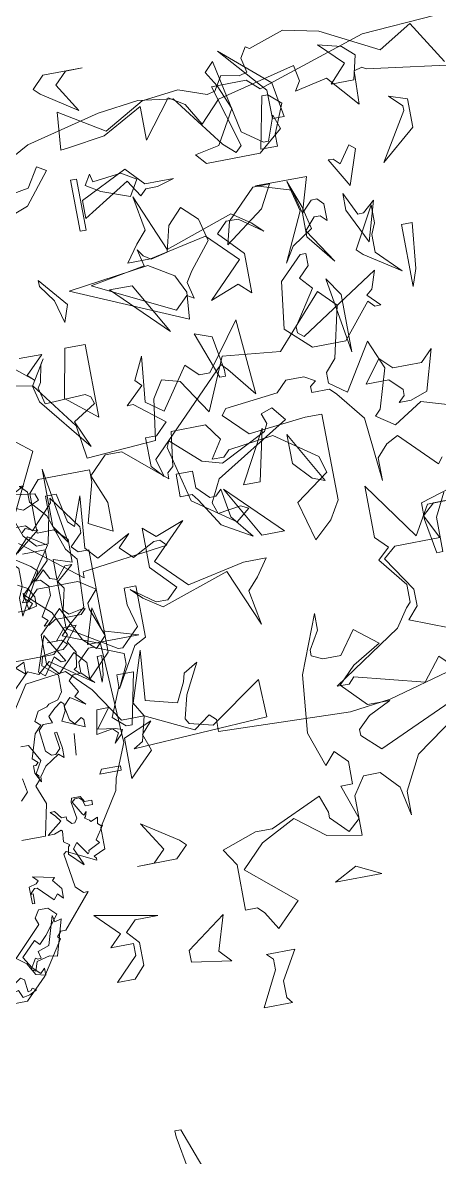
# Model space of a CAD drawing. Header units: millimetres. Extents: x 1418 to 1811, y 1796 to 1956.
# Drawn here: x 1500.715 to 1501.12, y 1873.137 to 1874.238 of the extents above; entities that cross this region are included whole.
import ezdxf

# ---------------------------------------------------------------- set-up
doc = ezdxf.new("R2010")
doc.units = ezdxf.units.MM
doc.layers.add('ARBRE', color=251, linetype='Continuous', lineweight=13)
doc.layers.add('VEGETAIS', color=3, linetype='Continuous')

# ---------------------------------------------------------------- blocks, each defined once
blk = doc.blocks.new('WMF26', base_point=(0, 0.0008))
at = {"color": 85}
for points in [[(7.3226, -0.1836), (7.3588, -0.2206), (7.4617, -0.1474), (7.7449, -0.2857), (7.8833, -0.2857), (8.0216, -0.4965), (8.1591, -0.6356), (8.4069, -0.6051), (8.5452, -0.3952)], [(12.4238, -3.5016), (12.5251, -3.6045), (12.5251, -3.7494), (12.7359, -3.9898), (12.9112, -4.5142), (13.0496, -4.688), (13.0199, -5.387), (12.7721, -5.5977), (12.6346, -5.7369), (13.1582, -5.9476), (13.2233, -7.4181), (13.0199, -7.9055), (12.9837, -8.0792), (12.6708, -8.5666), (12.6708, -8.8803), (12.4963, -8.9527), (12.5251, -8.989), (12.5251, -9.0178), (12.111, -8.8144), (12.0739, -8.8441), (12.1472, -9.3381), (12.2485, -9.4401), (12.3209, -9.4401), (11.8994, -9.9284), (11.8269, -9.9284), (11.7611, -10.0008), (11.7973, -10.037), (11.477, -10.5245), (11.165, -10.8381), (10.75, -10.8381)], [(9.5274, -11.9578), (8.756, -12.3728), (8.3048, -12.4823), (8.0578, -12.5119), (7.8462, -12.4823), (7.6066, -12.162), (7.5342, -12.097), (7.4979, -12.1332), (7.6066, -12.5119), (7.395, -12.5119), (7.3226, -12.4461), (6.6606, -12.6568), (6.2095, -12.6857)], [(0.8612, -3.9239), (1.4943, -3.0512), (1.771, -3.0512), (1.8434, -2.4543), (2.2221, -2.0031), (2.6807, -1.654), (2.5424, -1.3338), (2.6445, -1.2317), (2.9936, -0.8826), (3.2694, -0.7805), (4.492, -0.6718), (4.5653, -0.5689), (4.6377, -0.4965), (5.0527, -0.4314), (5.191, -0.2857), (5.8604, -0.2206), (6.2753, -0.1111), (6.5223, -0.0815), (7.3226, -0.1111), (7.3226, -0.1836), (7.3226, -0.1836)]]:
    blk.add_lwpolyline(points, dxfattribs=at)
at = {"color": 63}
for points in [[(7.7449, -0.2857), (7.796, -0.3738), (7.6955, -0.6776), (7.7211, -0.3754), (7.5325, -0.326), (7.4749, -0.4438), (7.4617, -0.4932), (7.3736, -0.5442), (7.4699, -0.3623), (7.5062, -0.2231), (7.4881, -0.1918), (7.3481, -0.1548), (7.0303, -0.3746), (7.0221, -0.1433), (7.8404, -0.1029), (7.7836, -0.1358), (7.7449, -0.2857), (7.7449, -0.2857)], [(6.5001, -0.2462), (6.5734, -0.2462), (6.1518, -0.522), (6.0777, -0.6315), (6.0489, -0.6611), (6.0489, -0.7698), (6.188, -0.9443), (6.1156, -1.0094), (6.188, -1.0827), (6.188, -1.3955), (5.9402, -1.0464), (5.8381, -1.221), (5.7006, -1.221)], [(5.7295, -1.221), (5.8019, -1.221), (5.8744, -1.1551), (5.8019, -1.0094), (6.0777, -1.0094), (6.1518, -0.9443), (6.0127, -0.7336), (6.0127, -0.6315), (6.0777, -0.5582), (5.7295, -0.4199)], [(5.8744, -0.2462), (5.9402, -0.3112), (6.0489, -0.1729), (6.4639, -0.2824), (6.5001, -0.2462), (6.5001, -0.2462)], [(12.4205, -3.5016), (12.4856, -3.5016), (12.3464, -3.5757)], [(12.3464, -3.6119), (12.6239, -3.6481), (12.6601, -3.7494), (12.4205, -3.8515), (12.274, -3.7856)], [(8.2941, -1.5816), (8.2579, -1.4795), (8.192, -1.4062), (8.1195, -1.4062), (8.0833, -1.5816), (8.0833, -1.6903), (8.0175, -1.6903), (7.9812, -1.5157), (7.945, -1.4795), (7.8791, -1.654), (7.9088, -1.3404), (7.8429, -1.2679), (7.6321, -1.3774), (7.7046, -1.3041), (7.6321, -1.2317), (7.4938, -1.3041), (7.4576, -1.3041), (7.4205, -1.2679), (7.945, -1.2029), (7.945, -1.1666), (8.2941, -1.4424)], [(7.2929, -1.8805), (7.1217, -1.724), (7.0023, -1.6894), (6.7191, -1.8286), (6.6969, -1.8747), (6.7183, -1.9373), (6.6499, -1.9611), (6.5816, -1.8772), (7.0394, -1.5997), (7.1077, -1.4671), (7.0838, -1.398), (6.943, -1.4169), (6.8969, -1.3947), (6.9801, -1.3264), (7.2279, -1.5017), (7.3102, -1.8426), (7.2929, -1.8805), (7.2929, -1.8805)], [(6.1156, -2.2032), (6.188, -2.6618), (6.1156, -2.5523), (6.1156, -2.2032), (6.1156, -2.2032)], [(6.887, -2.2353), (6.887, -2.1991), (6.9233, -2.1991), (7.0262, -2.4831), (6.9233, -2.4469), (6.887, -2.2353), (6.887, -2.2353)], [(8.0858, -2.5317), (7.9475, -2.5317), (8.0561, -2.423), (8.0199, -2.3868), (8.4061, -2.7062)], [(7.1629, -2.5235), (7.4757, -2.8363), (7.3374, -2.8363), (7.1629, -2.5235), (7.1629, -2.5235)], [(5.8678, -2.8726), (5.8678, -2.7639), (5.7295, -2.6247), (5.9402, -2.7639), (5.9765, -2.8001), (5.8381, -3.0471), (5.8381, -2.9384), (5.8678, -2.8726), (5.8678, -2.8726)], [(6.6754, -3.15), (6.5659, -3.0759), (6.5001, -3.0109), (6.6392, -3.1121), (6.7117, -3.1121), (6.7767, -3.0471), (6.6392, -2.9022), (6.6392, -2.6618), (6.7117, -2.7276), (6.8862, -2.6618), (6.6754, -2.8726), (6.85, -3.0471), (7.1991, -2.9746), (7.3374, -2.9746), (7.2641, -3.0759), (7.1991, -3.15), (7.2353, -3.36), (7.0904, -3.0109), (6.6754, -3.15), (6.6754, -3.15)], [(6.2531, -3.0759), (6.188, -3.1426), (6.1518, -3.1426), (6.1156, -3.1055), (6.1156, -3.0035), (6.1518, -3.0397), (6.188, -3.0397), (6.2531, -2.9672), (6.1156, -2.7565), (6.2531, -2.931), (6.2531, -3.0759), (6.2531, -3.0759)], [(6.2531, -3.0759), (6.2893, -3.2225), (6.5001, -3.2875), (6.188, -3.2875), (6.2531, -3.0759), (6.2531, -3.0759)], [(5.9402, -3.1862), (6.0415, -3.36), (6.0127, -3.36), (5.9765, -3.3237), (5.904, -3.4258), (5.8678, -3.397), (5.9402, -3.1862), (5.9402, -3.1862)], [(6.2531, -3.7461), (6.3255, -3.5715), (6.3255, -3.4983), (6.4276, -3.4983), (6.3618, -3.8111), (6.3255, -3.8111), (6.2531, -3.7461), (6.2531, -3.7461)], [(6.3255, -3.8408), (6.5734, -4.1248), (6.2893, -3.877), (6.2531, -3.6662), (6.3255, -3.6662), (6.3255, -3.8408), (6.3255, -3.8408)], [(5.8381, -3.9132), (5.9765, -4.0515), (5.8381, -4.0153), (5.7657, -3.9494), (5.8019, -3.8045), (5.9402, -3.8045), (5.8381, -3.9132), (5.8381, -3.9132)], [(7.4938, -4.1767), (7.5663, -4.1042), (7.4576, -3.9289), (7.6684, -4.068), (7.7046, -4.1042), (7.6321, -4.1767), (7.3917, -4.1767), (7.4938, -4.1767), (7.4938, -4.1767)], [(12.1357, -4.8996), (12.274, -4.972), (12.3464, -5.1103), (12.3464, -5.2495), (12.1727, -5.2857), (12.0706, -5.2857)], [(11.7504, -7.2065), (11.859, -7.2065), (11.9982, -7.4543), (11.8953, -7.628), (11.9249, -7.6643), (11.9249, -7.7301), (11.859, -7.8034), (11.962, -8.0792), (11.859, -8.5378), (11.5108, -8.5378)], [(9.5892, -9.3381), (9.1668, -9.3381), (9.0655, -9.4401), (9.1306, -9.5859), (9.2771, -9.7242), (9.1018, -9.8996), (9.1018, -9.9646), (9.2401, -9.9646)], [(9.2401, -10.2116), (9.0655, -10.5607), (9.4146, -10.8381)], [(9.203, -10.983), (8.9931, -10.9468), (8.7823, -10.6628), (8.7519, -10.4594), (8.3303, -10.4882), (8.2941, -10.736), (8.2282, -10.8381), (8.1195, -10.8085), (7.9812, -10.5977), (7.8429, -10.9106), (7.4938, -10.8744), (7.2098, -11.1872), (7.1085, -11.0851), (7.181, -10.7723), (7.246, -10.699), (7.246, -10.634), (7.1447, -10.5607), (6.9694, -10.8381), (6.8969, -10.6628), (6.9694, -10.4232), (7.0064, -10.387), (6.8969, -10.3145), (6.7224, -10.4232), (6.482, -10.3507)], [(6.6862, -9.8625), (6.7586, -9.7242), (6.7586, -9.5134), (6.7948, -9.5134), (6.8311, -9.7242), (6.8311, -9.8255), (6.5849, -9.8996)], [(6.6573, -10.0733), (6.6862, -10.037), (6.8969, -10.2478), (6.9694, -10.2116), (7.0352, -10.1391), (7.0352, -10.0008), (7.0723, -10.387), (7.2098, -10.5607), (7.246, -10.5977), (7.3555, -10.5977), (7.3555, -10.634), (7.3193, -10.6628), (7.3843, -10.699), (7.4938, -10.699), (7.5597, -10.634), (7.8791, -10.5977), (7.9088, -10.5607), (7.7696, -10.4232), (7.4205, -10.4594), (7.3193, -10.4594), (7.3193, -9.9358), (7.3843, -9.8255), (7.4938, -9.7242), (7.5597, -9.9646), (7.3555, -10.1103), (7.3843, -10.2116), (7.6321, -10.387), (7.9088, -10.3507), (7.945, -10.3145), (8.0175, -10.3145), (7.945, -10.4232), (8.0175, -10.5245), (8.2282, -10.5245), (8.2579, -10.3145), (8.2941, -10.284), (8.2941, -10.2478), (8.5419, -10.4594), (8.6432, -10.4594), (8.7519, -10.3507), (8.6794, -10.1754), (8.6794, -10.0008), (8.8185, -10.0733), (8.7519, -10.3145), (8.7519, -10.387), (9.0655, -10.387), (9.1306, -10.3145), (9.1306, -10.0733), (9.0293, -10.0733), (8.956, -10.0008), (8.956, -9.8625), (9.0655, -9.8996), (9.0655, -9.4772), (8.7823, -9.3018), (8.7519, -9.3018), (8.6432, -9.4113), (8.6794, -9.5496), (8.6794, -9.6517), (8.6069, -9.6517), (8.6069, -9.3381), (8.6794, -9.3018), (8.8185, -9.0622), (8.7519, -9.2006), (8.7519, -9.2656), (8.9272, -9.3381), (8.956, -9.3381), (9.0293, -9.2656), (9.0293, -9.2006), (8.956, -9.1281), (9.203, -9.3018), (9.2771, -9.2368), (9.3422, -9.2656), (9.4805, -9.1281)], [(11.6121, -7.9779), (11.7216, -7.8684), (11.6853, -7.6643)]]:
    blk.add_lwpolyline(points, dxfattribs=at)
at = {"color": 106}
for points in [[(7.9343, -0.3112), (7.861, -0.4858), (7.861, -0.5582), (7.7589, -0.5582), (7.8248, -0.2462), (7.861, -0.2462), (7.9343, -0.3112), (7.9343, -0.3112)], [(8.2463, -0.8711), (8.1451, -0.6973), (8.1739, -0.6973), (8.2101, -0.7336), (8.2826, -0.6315), (8.3196, -0.6611), (8.2463, -0.8711), (8.2463, -0.8711)], [(7.5119, -0.9081), (7.6214, -0.9806), (7.6865, -1.0464), (7.5482, -0.9443), (7.4757, -0.9443), (7.4098, -1.0094), (7.5482, -1.1551), (7.5482, -1.3955), (7.4757, -1.3297), (7.3003, -1.3955), (7.5119, -1.1848), (7.3374, -1.0094), (6.9883, -1.0827), (6.85, -1.0827), (6.9224, -0.9806), (6.9883, -0.9081), (6.9513, -0.6973), (7.097, -1.0464), (7.5119, -0.9081), (7.5119, -0.9081)], [(7.9343, -0.9806), (7.8981, -0.8348), (7.6865, -0.7698), (7.9993, -0.7698), (7.9343, -0.9806), (7.9343, -0.9806)], [(8.3196, -1.1848), (8.3196, -1.2934), (8.4579, -1.4317), (8.2463, -1.2934), (8.2101, -1.2572), (8.3492, -1.0094), (8.3492, -1.1189), (8.3196, -1.1848), (8.3196, -1.1848)], [(7.0245, -1.5338), (6.7117, -1.221), (6.85, -1.221), (7.0245, -1.5338), (7.0245, -1.5338)], [(8.0726, -1.8533), (7.9993, -1.3955), (8.0726, -1.505), (8.0726, -1.8533), (8.0726, -1.8533)], [(7.5482, -3.215), (7.5852, -3.215), (7.5852, -3.5271), (7.5482, -3.5271), (7.5482, -3.215), (7.5482, -3.215)], [(12.3423, -4.166), (12.3958, -4.1133), (12.5218, -4.166), (12.5696, -4.166), (12.2172, -4.4451)], [(12.7145, -4.9251), (12.8602, -4.7497), (12.9623, -4.7497), (12.7145, -4.9613), (12.7869, -5.0634), (12.7145, -5.3763), (12.7869, -5.4487), (12.9623, -5.4125), (13.0347, -5.4125), (12.9623, -5.4849), (12.5762, -5.4849), (12.4749, -5.5508), (12.4016, -5.5508), (12.4749, -5.4849), (12.4016, -5.4125), (12.5762, -5.1358), (12.5762, -4.9975), (12.4749, -4.8889), (12.4016, -4.8889), (12.5399, -4.7497), (12.6124, -4.8889), (12.7145, -4.9251), (12.7145, -4.9251)], [(12.2995, -5.2009), (12.2271, -5.275), (12.1908, -5.0272), (12.1908, -5.0996), (12.2995, -5.2009), (12.2995, -5.2009)], [(12.6857, -5.8348), (12.7869, -6.0094), (12.7507, -6.2202), (12.7145, -6.2498), (12.7869, -6.3222), (12.6857, -6.3222), (12.6124, -6.3947), (12.7145, -6.5701), (12.6486, -6.6351), (12.7869, -6.7734), (12.5762, -6.6351), (12.4749, -6.7438), (12.5111, -6.9488), (12.5762, -7.0212), (12.6857, -6.9488), (12.7145, -6.985), (12.7145, -7.0937), (12.4016, -6.9488), (12.4749, -6.8096), (12.4749, -6.7076), (12.4387, -6.6713), (12.3357, -6.7438), (12.2271, -6.8459), (12.2633, -6.9488), (12.125, -6.9488), (12.0525, -7.0212), (12.0888, -7.3333), (12.1612, -7.4066), (12.2271, -7.4066), (12.2995, -7.3333), (12.2633, -7.0937), (12.2995, -7.0937), (12.3357, -7.3333), (12.3357, -7.4724), (12.2633, -7.4066), (12.0525, -7.5449), (11.9513, -7.6832), (11.9513, -7.7556), (11.8772, -7.6173), (11.8772, -7.5086), (11.9134, -7.5086), (11.9513, -7.4724), (11.8772, -7.4066), (11.9875, -7.0575), (12.0888, -6.9488), (12.0163, -6.8821), (12.0888, -6.7438), (12.2271, -6.7076), (12.2633, -6.6713), (12.4016, -6.6351), (12.4749, -6.5338), (12.4749, -6.286), (12.2633, -6.1115), (12.2995, -5.9723), (12.5111, -5.9361), (12.6124, -5.9361), (12.6857, -5.8711), (12.6124, -5.7986), (12.4016, -5.7986), (12.5399, -5.7986), (12.6857, -5.6232), (12.8602, -5.6232), (12.6857, -5.8348), (12.6857, -5.8348)], [(12.0163, -6.0094), (12.0163, -6.1839), (11.8121, -6.0094), (11.8772, -6.0744), (12.0163, -6.0094), (12.0163, -6.0094)], [(8.9816, -6.3585), (8.9816, -6.3947), (8.9453, -6.3947), (8.8441, -6.1115), (8.9453, -6.1477), (8.9816, -6.3585), (8.9816, -6.3585)], [(13.1418, -6.1238), (13.1121, -6.3996), (13.0759, -6.5017), (13.0759, -6.1238), (13.1418, -6.1238), (13.1418, -6.1238)], [(12.8898, -7.1587), (13.136, -7.195), (13.2381, -7.232), (13.2093, -7.2971), (13.0998, -7.4066), (13.1731, -7.2682), (13.0998, -7.195), (12.8602, -7.232), (12.9261, -6.8821), (13.0998, -6.8821), (12.8898, -7.1587), (12.8898, -7.1587)], [(8.2101, -7.232), (8.2101, -7.2971), (8.2463, -7.3333), (8.0726, -7.3333), (8.1739, -7.1587), (8.1739, -7.0575), (8.1451, -7.0212), (8.3196, -7.0212), (8.2101, -7.232), (8.2101, -7.232)], [(12.5399, -7.1587), (12.5111, -7.4724), (12.5399, -7.1587), (12.5399, -7.1587)], [(8.6975, -7.4428), (8.4579, -7.6173), (8.5238, -7.4066), (8.4579, -7.3333), (8.6975, -7.3703), (8.6975, -7.4428), (8.6975, -7.4428)], [(9.0178, -7.4724), (9.0178, -7.5449), (9.1561, -7.5449), (9.0836, -7.6173), (9.2211, -7.7556), (8.8441, -7.6832), (8.9816, -7.6832), (9.0474, -7.6173), (8.9816, -7.5449), (8.9816, -7.4066), (9.0474, -7.3333), (9.1561, -7.3333), (9.0178, -7.4724), (9.0178, -7.4724)], [(8.2463, -7.6173), (8.3196, -7.6173), (8.3196, -7.894), (8.3855, -7.996), (8.1739, -8.0685), (8.0726, -8.0685), (7.7589, -8.2076), (7.7227, -8.1047), (7.7227, -8.0685), (7.6214, -7.9672), (7.5482, -8.0323), (7.6214, -8.2439), (7.5482, -8.2439), (7.5482, -8.3814), (7.6214, -8.4546), (7.6865, -8.3814), (7.7589, -8.5921), (7.7227, -8.942), (7.5852, -9.2911), (7.5852, -9.1899), (7.6503, -9.0804), (7.6503, -9.0441), (7.5852, -9.0145), (7.4757, -9.0145), (7.3736, -9.1528), (7.2353, -9.0441), (7.4098, -8.942), (7.5119, -8.8399), (7.3736, -8.695), (7.2353, -8.695), (7.3736, -8.6292), (7.4469, -8.5559), (7.4469, -8.5197), (7.3374, -8.4176), (6.7117, -8.695)], [(6.7767, -8.5921), (7.1266, -8.3451), (7.2353, -8.141), (7.2353, -7.996), (7.2715, -8.1706), (7.3736, -8.2801), (7.4757, -8.2801), (7.5482, -8.1706), (7.5482, -7.9302), (7.7589, -7.9672), (7.9343, -8.1047), (8.1451, -7.996), (8.2826, -7.8577), (7.9993, -7.6173), (8.1451, -7.4724), (8.2101, -7.5811), (8.2463, -7.6173), (8.2463, -7.6173)], [(7.6214, -7.7556), (7.4757, -7.6832), (7.7589, -7.6832), (7.6214, -7.7556), (7.6214, -7.7556)], [(13.1121, -7.805), (12.7985, -7.805), (12.8363, -7.7392), (13.1121, -7.7392), (13.1121, -7.805), (13.1121, -7.805)], [(8.8078, -7.996), (8.7337, -8.0685), (8.8441, -8.2439), (8.6325, -8.1047), (8.5962, -8.0685), (8.6687, -7.996), (8.9091, -7.996), (8.8078, -7.996), (8.8078, -7.996)], [(12.5062, -8.1517), (12.6132, -8.1517), (12.6132, -8.215), (12.5062, -8.215), (12.4839, -8.1294), (12.4387, -8.085), (12.3753, -8.085), (12.3308, -8.1294), (12.4387, -8.3221), (12.4609, -8.3443), (12.5062, -8.2999), (12.4839, -8.3665), (12.4609, -8.3896), (12.5284, -8.4291), (12.5457, -8.4513), (12.6527, -8.4069), (12.6354, -8.4966), (12.675, -8.5361), (12.698, -8.5361), (12.5679, -8.7288), (12.6132, -8.7733), (12.4387, -8.8581), (12.4387, -8.8811), (12.4214, -8.9033), (12.2913, -8.7115), (12.2238, -8.7963), (12.3308, -9.0326), (12.3308, -9.0507), (12.139, -8.8581), (12.1612, -8.751), (12.1843, -8.7288), (12.0995, -8.6662), (12.1167, -8.5139), (12.0995, -8.4966), (11.9924, -8.5361), (11.9019, -8.5361), (12.1167, -8.3665), (12.0542, -8.2826), (11.9924, -8.215), (12.0542, -8.215), (12.139, -8.3221), (12.2065, -8.3221), (12.2065, -8.3665), (12.2682, -8.4291), (12.3135, -8.4291), (12.353, -8.3665), (12.3135, -8.1294), (12.3308, -8.0669), (12.4609, -8.0669), (12.5062, -8.1517), (12.5062, -8.1517)], [(8.6687, -8.8399), (8.7337, -8.7675), (8.6975, -8.6654), (8.8441, -8.5197), (8.8441, -8.7675), (8.6687, -8.8399), (8.6687, -8.8399)], [(11.8409, -9.1899), (11.9513, -9.3273), (11.9513, -9.4665), (11.8772, -9.3932), (11.8121, -9.4665), (11.6013, -9.2549), (11.5651, -9.2549), (11.4927, -9.3273), (11.5289, -9.3273), (11.5289, -9.4665), (11.4927, -9.4665), (11.4927, -9.2187), (11.6013, -9.1899), (11.6376, -9.1528), (11.5651, -9.0804), (11.8772, -9.1528), (11.8409, -9.1899), (11.8409, -9.1899)], [(9.0474, -9.3273), (9.1561, -9.2187), (9.2211, -9.2911), (9.2211, -9.4665), (9.0836, -9.604), (8.9816, -9.3932), (8.9091, -9.3273), (8.8441, -9.3932), (8.9091, -9.5678), (8.9091, -9.604), (8.8441, -9.6773), (8.9453, -9.7423), (9.1923, -9.7423), (9.259, -9.6773), (9.2952, -9.6773), (9.0836, -9.9901), (9.1923, -10.0626), (9.4327, -9.8148)], [(9.259, -10.1284), (9.1923, -10.1284), (9.1561, -10.0914), (9.0178, -10.2371), (9.0178, -10.2659), (8.8729, -10.0626), (8.8729, -10.0263), (8.9453, -9.9539), (8.9091, -9.9177), (8.8441, -9.9177), (8.8441, -9.2911), (8.9816, -9.1528), (8.9816, -9.2549), (9.0474, -9.3273), (9.0474, -9.3273)], [(11.8121, -9.6773), (11.6013, -9.9539), (11.4927, -10.0626), (11.426, -9.9901), (11.216, -10.2009), (11.3173, -10.3763), (11.426, -10.4775), (11.4927, -10.4125), (11.4927, -10.5137), (11.3535, -10.4775), (11.2523, -10.3022), (11.1139, -10.2009), (11.5289, -9.7785), (11.4927, -9.6773), (11.5651, -9.5678), (11.7034, -9.5678), (11.8121, -9.6773), (11.8121, -9.6773)], [(11.3939, -10.2462), (11.4252, -10.2659), (11.4713, -10.2602), (11.4474, -10.1597), (11.6137, -10.0996), (11.7421, -9.6838), (11.766, -9.7835), (11.8599, -9.7563), (11.7084, -10.2783), (11.5964, -10.2519), (11.4062, -10.2964), (11.3642, -10.4339), (11.3025, -10.396), (11.3939, -10.2462), (11.3939, -10.2462)], [(8.1451, -10.0914), (8.1739, -10.1284), (8.2463, -10.1284), (8.2463, -10.2659), (8.1451, -10.2659), (8.1451, -10.1647), (8.0726, -10.0914), (8.0356, -10.0914), (7.9993, -10.1284), (7.9705, -9.9539), (7.861, -9.8148), (8.0356, -9.9177), (8.1451, -10.0914), (8.1451, -10.0914)], [(7.5482, -10.2009), (7.5482, -10.3763), (7.3736, -10.0626), (7.4469, -10.0914), (7.5482, -10.2009), (7.5482, -10.2009)], [(7.6865, -10.4413), (7.7589, -10.1284), (7.861, -10.1284), (7.6865, -10.4413), (7.6865, -10.4413)], [(8.3855, -10.5137), (8.3196, -10.5137), (8.2463, -10.5862), (8.4217, -10.7245), (8.4579, -10.7245), (8.3492, -10.8266), (8.3855, -10.8637), (8.3196, -11.0012), (8.3492, -10.7245), (8.2463, -10.6521), (8.0726, -10.8999), (7.9993, -10.8266), (7.9343, -10.8266), (7.7227, -11.1107), (7.6865, -10.6521), (7.8248, -10.8266), (7.861, -10.8637), (8.3492, -10.3763), (8.3196, -10.2659), (8.3855, -10.3392), (8.3855, -10.5137), (8.3855, -10.5137)], [(6.8129, -10.4775), (6.8129, -10.5137), (6.8862, -10.5862), (7.0245, -10.5862), (6.9224, -10.7245), (6.85, -10.6521), (6.6754, -10.6521), (6.603, -10.7245), (6.6754, -10.4775), (6.7767, -10.4413), (6.85, -10.4413), (6.8129, -10.4775), (6.8129, -10.4775)], [(8.9231, -11.0629), (8.9453, -10.9567), (8.9643, -10.9262), (8.9404, -10.8258), (8.6942, -10.8365), (8.6638, -10.8176), (8.6481, -10.7739), (8.7873, -10.6875), (8.7156, -10.5245), (8.9717, -10.8455), (8.9956, -10.9452), (8.9033, -11.0934), (8.9231, -11.0629), (8.9231, -11.0629)], [(11.1798, -10.5245), (11.1963, -10.7056), (11.2465, -10.6941), (11.2654, -10.6628), (11.3206, -10.6973), (11.2119, -10.75), (11.1123, -10.7739), (11.0637, -10.6578), (10.7039, -10.7698), (11.1246, -10.4907), (11.1798, -10.5245), (11.1798, -10.5245)], [(8.7626, -11.1329), (8.6391, -11.1329), (8.6391, -10.6875), (8.8194, -10.8365), (8.7626, -11.1329), (8.7626, -11.1329)], [(6.067, -12.3604), (6.6746, -12.4452), (6.6993, -12.4601), (6.7487, -12.4485), (6.7545, -12.246), (6.92, -12.4345), (7.1167, -12.3926), (7.0822, -12.4494), (7.0995, -12.5457), (7.5803, -12.4321), (7.7029, -12.302), (7.782, -12.437), (7.875, -12.4946), (8.0496, -12.2682), (8.0504, -12.4749), (8.2941, -12.3423), (8.5189, -12.3102), (8.5658, -12.3045), (8.5452, -12.5325), (8.2784, -12.367), (8.0314, -12.5053), (7.81, -12.5309), (7.642, -12.4708), (7.5926, -12.4823), (7.5391, -12.5687), (7.4329, -12.5457), (7.3827, -12.558), (7.4033, -12.6478), (7.3654, -12.7095), (7.3407, -12.6947), (7.1258, -12.7663), (6.9134, -12.7211), (6.5709, -12.5432), (6.3667, -12.6651), (6.2045, -12.4016)], [(7.4469, -11.0012), (7.4098, -11.2852), (7.2715, -11.4235), (7.2353, -11.4235), (7.2353, -11.3511), (7.3003, -11.2852), (7.2353, -11.2127), (7.3736, -11.0012), (7.3736, -10.9649), (7.3374, -10.9361), (6.85, -11.249), (6.8862, -11.1395), (6.9224, -11.1107), (6.85, -11.0374), (6.8862, -11.0374), (6.9224, -11.0736), (7.097, -10.8637), (7.3003, -10.8637), (7.4469, -11.0012), (7.4469, -11.0012)], [(6.5734, -11.4886), (6.603, -11.2127), (6.6392, -11.1107), (6.6392, -11.4886), (6.5734, -11.4886), (6.5734, -11.4886)], [(7.9952, -11.1658), (7.9804, -11.3272), (8.0331, -11.4367), (8.1813, -11.5281), (8.6736, -11.4647), (7.9952, -11.1658), (7.9952, -11.1658)], [(8.5378, -11.4713), (8.2035, -11.5314), (8.2274, -11.6326), (8.1986, -11.5906), (8.1541, -11.5618), (8.0529, -11.5865), (8.0133, -11.7413), (7.9244, -11.8343), (7.8306, -11.7454), (7.7976, -11.6088), (7.9285, -11.4474), (7.9672, -11.3848), (7.9434, -11.2835), (7.9837, -11.3082), (8.0611, -11.2333), (8.5378, -11.4713), (8.5378, -11.4713)], [(8.8441, -11.5248), (8.8441, -11.561), (8.6975, -11.3873), (8.7337, -11.2852), (8.77, -11.4235), (8.8441, -11.5248), (8.8441, -11.5248)], [(6.9513, -11.7364), (6.8862, -11.5989), (6.85, -11.5989), (6.7767, -11.6639), (6.85, -11.4235), (6.9513, -11.6351), (6.9513, -11.7364), (6.9513, -11.7364)], [(7.1752, -11.5651), (7.3028, -11.482), (7.3604, -11.3889), (7.223, -11.6812), (7.2682, -11.8706), (7.2081, -11.7059), (7.1752, -11.5651), (7.1752, -11.5651)], [(7.4757, -11.8747), (7.3736, -11.8747), (7.4469, -11.7364), (7.6865, -11.561), (7.6503, -11.7001), (7.4757, -11.8747), (7.4757, -11.8747)], [(6.5001, -12.1875), (6.5734, -12.26), (6.4639, -12.2238), (6.4639, -12.0492), (6.6754, -11.8747), (6.5001, -12.1587), (6.5001, -12.1875), (6.5001, -12.1875)], [(8.2101, -12.1225), (8.1088, -12.013), (7.9343, -12.013), (8.0356, -11.9834), (8.1088, -11.9834), (8.1451, -11.9471), (8.2101, -12.0492), (8.4942, -11.8747), (8.4942, -11.9834), (8.2101, -12.1225), (8.2101, -12.1225)], [(8.2076, -11.9554), (8.3764, -12.0171), (8.4629, -12.0706), (8.4242, -12.1324), (8.4126, -12.0822), (8.2373, -12.1027), (8.1508, -12.0492), (8.2076, -11.9554), (8.2076, -11.9554)], [(8.8243, -12.0114), (8.9898, -11.9513), (9.0845, -12.1299), (9.1339, -12.1184), (9.1207, -12.195), (9.0672, -12.2814), (8.8976, -12.1003), (8.8013, -12.1176), (8.728, -12.2345), (8.6728, -12.2007), (8.8243, -12.0114), (8.8243, -12.0114)], [(7.7779, -12.1274), (7.6297, -12.1579), (7.5119, -12.3621), (7.5737, -12.5111), (7.6297, -12.6033), (7.5737, -12.6593), (7.4815, -12.2139), (7.3629, -12.1274), (7.3325, -12.1274), (7.2765, -12.2756), (7.246, -12.1892), (7.3942, -12.0657), (7.7219, -12.0657), (7.7779, -12.1274), (7.7779, -12.1274)]]:
    blk.add_lwpolyline(points, dxfattribs=at)
blk = doc.blocks.new('T2_02')
at = {"xscale": 0.3499999999999943, "yscale": 0.3499999999999943, "zscale": 0.3499999999999943}
blk.add_blockref('WMF26', (-2.2399, 1.997), dxfattribs=at)

msp = doc.modelspace()

# ---------------------------------------------------------------- linework, layer by layer
at = {"layer": 'VEGETAIS'}
msp.add_spline([(1510.6747, 1875.2592), (1499.2683, 1874.4551), (1501.5929, 1876.9777), (1505.5124, 1875.5571), (1509.6275, 1877.1181), (1510.6747, 1875.2592)], degree=3, dxfattribs=at)

# ---------------------------------------------------------------- block references
at = {"layer": 'ARBRE'}
for p, xscale, yscale, zscale, rotation in [((1500.8851, 1874.4669), 0.4621142716754233, 0.4621142716754233, 0.4621142716754233, 190.6551472559353), ((1501.2943, 1873.1301), 0.4621142716754233, 0.4621142716754233, 0.4621142716754233, 190.6551472559353), ((1500.3421, 1873.5678), 0.1918409178794672, 0.1918409178794672, 0.1918409178794672, 10.65514725593884)]:
    msp.add_blockref('T2_02', p, dxfattribs=dict(at, xscale=xscale, yscale=yscale, zscale=zscale, rotation=rotation))

doc.saveas('drawing.dxf')
